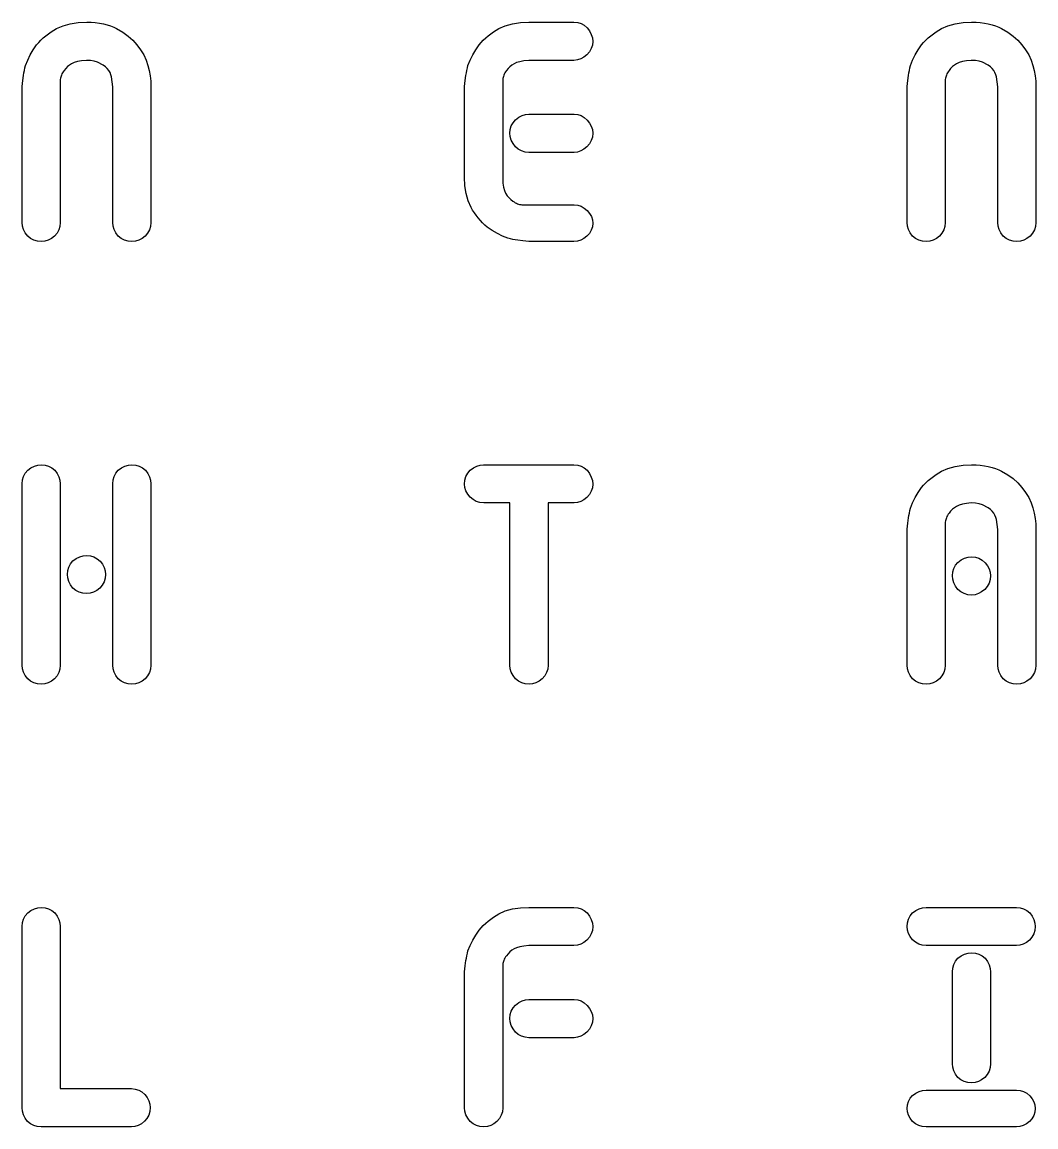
# Model space of a CAD drawing. Header units: metres. Extents: x 0 to 220, y 0 to 220.
# Drawn here: x 126.9 to 172.72, y 105.16 to 155.08 of the extents above; entities that cross this region are included whole.
import ezdxf

# ---------------------------------------------------------------- set-up
doc = ezdxf.new("R2010")
doc.units = ezdxf.units.M

msp = doc.modelspace()

# ---------------------------------------------------------------- linework, layer by layer
for p, q in [((128.332, 154.712), (128.451, 154.784)), ((128.451, 154.784), (128.751, 154.912)), ((128.751, 154.912), (129.08, 155.003)), ((129.08, 155.003), (129.436, 155.058)), ((129.436, 155.058), (129.82, 155.076)), ((129.82, 155.076), (130.019, 155.071)), ((130.019, 155.071), (130.211, 155.057)), ((130.211, 155.057), (130.396, 155.033)), ((130.396, 155.033), (130.574, 154.999)), ((130.574, 154.999), (130.742, 154.957)), ((130.742, 154.957), (130.899, 154.907)), ((130.899, 154.907), (131.043, 154.85)), ((131.043, 154.85), (131.175, 154.784)), ((131.175, 154.784), (131.457, 154.623)), ((148.325, 154.712), (148.443, 154.784)), ((148.443, 154.784), (148.741, 154.912)), ((148.741, 154.912), (149.068, 155.003)), ((149.068, 155.003), (149.422, 155.058)), ((149.422, 155.058), (149.804, 155.076)), ((149.804, 155.076), (151.846, 155.076)), ((151.846, 155.076), (152.013, 155.06)), ((152.013, 155.06), (152.169, 155.013)), ((152.169, 155.013), (152.312, 154.934)), ((152.312, 154.934), (152.443, 154.823)), ((152.443, 154.823), (152.552, 154.674)), ((168.332, 154.712), (168.451, 154.784)), ((168.451, 154.784), (168.751, 154.912)), ((168.751, 154.912), (169.08, 155.003)), ((169.08, 155.003), (169.436, 155.058)), ((169.436, 155.058), (169.82, 155.076)), ((169.82, 155.076), (170.019, 155.071)), ((170.019, 155.071), (170.211, 155.057)), ((170.211, 155.057), (170.396, 155.033)), ((170.396, 155.033), (170.574, 154.999)), ((170.574, 154.999), (170.742, 154.957)), ((170.742, 154.957), (170.899, 154.907)), ((170.899, 154.907), (171.043, 154.85)), ((171.043, 154.85), (171.175, 154.784)), ((171.175, 154.784), (171.457, 154.623)), ((127.651, 154.156), (127.753, 154.26)), ((127.753, 154.26), (127.861, 154.361)), ((127.861, 154.361), (127.976, 154.457)), ((127.976, 154.457), (128.095, 154.548)), ((128.095, 154.548), (128.214, 154.633)), ((128.214, 154.633), (128.332, 154.712)), ((131.457, 154.623), (131.702, 154.447)), ((131.702, 154.447), (131.911, 154.254)), ((131.911, 154.254), (132.083, 154.046)), ((147.647, 154.156), (147.748, 154.26)), ((147.748, 154.26), (147.855, 154.361)), ((147.855, 154.361), (147.97, 154.457)), ((147.97, 154.457), (148.088, 154.548)), ((148.088, 154.548), (148.207, 154.633)), ((148.207, 154.633), (148.325, 154.712)), ((152.552, 154.674), (152.63, 154.521)), ((152.63, 154.521), (152.677, 154.365)), ((152.677, 154.365), (152.693, 154.205)), ((167.651, 154.156), (167.753, 154.26)), ((167.753, 154.26), (167.861, 154.361)), ((167.861, 154.361), (167.976, 154.457)), ((167.976, 154.457), (168.095, 154.548)), ((168.095, 154.548), (168.214, 154.633)), ((168.214, 154.633), (168.332, 154.712)), ((171.457, 154.623), (171.702, 154.447)), ((171.702, 154.447), (171.911, 154.254)), ((171.911, 154.254), (172.083, 154.046)), ((127.271, 153.591), (127.405, 153.821)), ((127.405, 153.821), (127.557, 154.046)), ((127.557, 154.046), (127.651, 154.156)), ((132.083, 154.046), (132.256, 153.822)), ((132.256, 153.822), (132.399, 153.592)), ((147.269, 153.591), (147.403, 153.821)), ((147.403, 153.821), (147.554, 154.046)), ((147.554, 154.046), (147.647, 154.156)), ((152.627, 153.879), (152.544, 153.734)), ((152.676, 154.036), (152.627, 153.879)), ((152.693, 154.205), (152.676, 154.036)), ((167.271, 153.591), (167.405, 153.821)), ((167.405, 153.821), (167.557, 154.046)), ((167.557, 154.046), (167.651, 154.156)), ((172.083, 154.046), (172.256, 153.822)), ((172.256, 153.822), (172.399, 153.592)), ((127.055, 153.114), (127.154, 153.355)), ((127.154, 153.355), (127.271, 153.591)), ((129.408, 153.289), (129.258, 153.246)), ((129.591, 153.323), (129.408, 153.289)), ((129.806, 153.348), (129.591, 153.323)), ((129.992, 153.339), (129.806, 153.348)), ((130.16, 153.31), (129.992, 153.339)), ((130.308, 153.262), (130.16, 153.31)), ((130.561, 153.129), (130.308, 153.262)), ((132.399, 153.592), (132.511, 153.359)), ((132.511, 153.359), (132.592, 153.121)), ((147.054, 153.114), (147.153, 153.355)), ((147.153, 153.355), (147.269, 153.591)), ((149.403, 153.288), (149.254, 153.245)), ((149.584, 153.323), (149.403, 153.288)), ((149.798, 153.348), (149.584, 153.323)), ((151.844, 153.348), (149.798, 153.348)), ((152, 153.364), (151.844, 153.348)), ((152.15, 153.411), (152, 153.364)), ((152.292, 153.491), (152.15, 153.411)), ((152.428, 153.601), (152.292, 153.491)), ((152.544, 153.734), (152.428, 153.601)), ((167.055, 153.114), (167.154, 153.355)), ((167.154, 153.355), (167.271, 153.591)), ((169.408, 153.289), (169.258, 153.246)), ((169.591, 153.323), (169.408, 153.289)), ((169.806, 153.348), (169.591, 153.323)), ((169.992, 153.339), (169.806, 153.348)), ((170.16, 153.31), (169.992, 153.339)), ((170.308, 153.262), (170.16, 153.31)), ((170.561, 153.129), (170.308, 153.262)), ((172.399, 153.592), (172.511, 153.359)), ((172.511, 153.359), (172.592, 153.121)), ((126.964, 152.669), (126.983, 152.781)), ((126.983, 152.781), (127.004, 152.892)), ((127.004, 152.892), (127.028, 153.003)), ((127.028, 153.003), (127.055, 153.114)), ((128.725, 152.782), (128.698, 152.731)), ((128.758, 152.836), (128.725, 152.782)), ((128.797, 152.89), (128.758, 152.836)), ((128.871, 152.982), (128.797, 152.89)), ((128.953, 153.063), (128.871, 152.982)), ((129.042, 153.135), (128.953, 153.063)), ((129.14, 153.195), (129.042, 153.135)), ((129.258, 153.246), (129.14, 153.195)), ((130.666, 153.056), (130.561, 153.129)), ((130.753, 152.976), (130.666, 153.056)), ((130.822, 152.889), (130.753, 152.976)), ((130.875, 152.797), (130.822, 152.889)), ((130.915, 152.699), (130.875, 152.797)), ((132.592, 153.121), (132.65, 152.882)), ((132.65, 152.882), (132.692, 152.643)), ((146.963, 152.669), (146.982, 152.781)), ((146.982, 152.781), (147.003, 152.892)), ((147.003, 152.892), (147.027, 153.003)), ((147.027, 153.003), (147.054, 153.114)), ((148.725, 152.776), (148.698, 152.724)), ((148.757, 152.83), (148.725, 152.776)), ((148.796, 152.885), (148.757, 152.83)), ((148.869, 152.978), (148.796, 152.885)), ((148.951, 153.06), (148.869, 152.978)), ((149.04, 153.132), (148.951, 153.06)), ((149.137, 153.193), (149.04, 153.132)), ((149.254, 153.245), (149.137, 153.193)), ((166.964, 152.669), (166.983, 152.781)), ((166.983, 152.781), (167.004, 152.892)), ((167.004, 152.892), (167.028, 153.003)), ((167.028, 153.003), (167.055, 153.114)), ((168.725, 152.782), (168.698, 152.731)), ((168.758, 152.836), (168.725, 152.782)), ((168.797, 152.89), (168.758, 152.836)), ((168.871, 152.982), (168.797, 152.89)), ((168.953, 153.063), (168.871, 152.982)), ((169.042, 153.135), (168.953, 153.063)), ((169.14, 153.195), (169.042, 153.135)), ((169.258, 153.246), (169.14, 153.195)), ((170.666, 153.056), (170.561, 153.129)), ((170.753, 152.976), (170.666, 153.056)), ((170.822, 152.889), (170.753, 152.976)), ((170.875, 152.797), (170.822, 152.889)), ((170.915, 152.699), (170.875, 152.797)), ((172.592, 153.121), (172.65, 152.882)), ((172.65, 152.882), (172.692, 152.643)), ((126.901, 152.168), (126.931, 152.432)), ((126.931, 152.432), (126.964, 152.669)), ((128.637, 152.536), (128.629, 152.487)), ((128.629, 152.487), (128.629, 146.017)), ((128.648, 152.584), (128.637, 152.536)), ((128.662, 152.633), (128.648, 152.584)), ((128.678, 152.681), (128.662, 152.633)), ((128.698, 152.731), (128.678, 152.681)), ((130.941, 152.596), (130.915, 152.699)), ((130.997, 152.154), (130.941, 152.596)), ((132.692, 152.643), (132.717, 152.405)), ((132.717, 152.405), (132.725, 152.168)), ((146.901, 152.168), (146.93, 152.432)), ((146.93, 152.432), (146.963, 152.669)), ((148.637, 152.527), (148.629, 152.478)), ((148.629, 152.478), (148.629, 147.999)), ((148.648, 152.576), (148.637, 152.527)), ((148.662, 152.625), (148.648, 152.576)), ((148.678, 152.674), (148.662, 152.625)), ((148.698, 152.724), (148.678, 152.674)), ((166.901, 152.168), (166.931, 152.432)), ((166.931, 152.432), (166.964, 152.669)), ((168.637, 152.536), (168.629, 152.487)), ((168.629, 152.487), (168.629, 146.017)), ((168.648, 152.584), (168.637, 152.536)), ((168.662, 152.633), (168.648, 152.584)), ((168.678, 152.681), (168.662, 152.633)), ((168.698, 152.731), (168.678, 152.681)), ((170.941, 152.596), (170.915, 152.699)), ((170.997, 152.154), (170.941, 152.596)), ((172.692, 152.643), (172.717, 152.405)), ((172.717, 152.405), (172.725, 152.168)), ((126.901, 146.019), (126.901, 152.168)), ((130.997, 146.017), (130.997, 152.154)), ((132.725, 152.168), (132.725, 146.019)), ((146.901, 148.064), (146.901, 152.168)), ((166.901, 146.019), (166.901, 152.168)), ((170.997, 146.017), (170.997, 152.154)), ((172.725, 152.168), (172.725, 146.019)), ((149.199, 150.663), (149.346, 150.774)), ((149.346, 150.774), (149.497, 150.853)), ((149.497, 150.853), (149.651, 150.9)), ((149.651, 150.9), (149.809, 150.916)), ((149.809, 150.916), (151.847, 150.916)), ((151.847, 150.916), (152.014, 150.9)), ((152.014, 150.9), (152.169, 150.849)), ((152.169, 150.849), (152.312, 150.766)), ((152.312, 150.766), (152.443, 150.649)), ((148.965, 150.229), (149.011, 150.386)), ((149.011, 150.386), (149.09, 150.531)), ((149.09, 150.531), (149.199, 150.663)), ((152.443, 150.649), (152.552, 150.512)), ((152.552, 150.512), (152.63, 150.368)), ((152.63, 150.368), (152.677, 150.217)), ((148.949, 150.059), (148.965, 150.229)), ((148.965, 149.9), (148.949, 150.059)), ((149.011, 149.743), (148.965, 149.9)), ((152.676, 149.884), (152.627, 149.722)), ((152.693, 150.059), (152.676, 149.884)), ((152.677, 150.217), (152.693, 150.059)), ((149.09, 149.591), (149.011, 149.743)), ((149.199, 149.441), (149.09, 149.591)), ((149.33, 149.331), (149.199, 149.441)), ((149.476, 149.252), (149.33, 149.331)), ((152.294, 149.331), (152.152, 149.252)), ((152.429, 149.441), (152.294, 149.331)), ((152.544, 149.575), (152.429, 149.441)), ((152.627, 149.722), (152.544, 149.575)), ((149.635, 149.204), (149.476, 149.252)), ((149.809, 149.188), (149.635, 149.204)), ((151.847, 149.188), (149.809, 149.188)), ((152.003, 149.204), (151.847, 149.188)), ((152.152, 149.252), (152.003, 149.204)), ((146.919, 147.682), (146.901, 148.064)), ((148.629, 147.999), (148.637, 147.8)), ((148.637, 147.8), (148.66, 147.624)), ((146.974, 147.327), (146.919, 147.682)), ((147.065, 147), (146.974, 147.327)), ((148.66, 147.624), (148.699, 147.47)), ((148.699, 147.47), (148.753, 147.339)), ((148.753, 147.339), (148.831, 147.233)), ((147.193, 146.7), (147.065, 147)), ((148.831, 147.233), (148.912, 147.14)), ((148.912, 147.14), (148.997, 147.058)), ((148.997, 147.058), (149.085, 146.988)), ((149.085, 146.988), (149.139, 146.949)), ((149.139, 146.949), (149.192, 146.917)), ((149.192, 146.917), (149.243, 146.89)), ((149.243, 146.89), (149.292, 146.869)), ((149.292, 146.869), (149.34, 146.853)), ((149.34, 146.853), (149.389, 146.84)), ((149.389, 146.84), (149.437, 146.829)), ((149.437, 146.829), (149.486, 146.82)), ((149.486, 146.82), (151.85, 146.82)), ((151.85, 146.82), (152.016, 146.804)), ((152.016, 146.804), (152.171, 146.756)), ((147.265, 146.582), (147.193, 146.7)), ((147.344, 146.464), (147.265, 146.582)), ((147.428, 146.346), (147.344, 146.464)), ((147.519, 146.227), (147.428, 146.346)), ((152.171, 146.756), (152.313, 146.676)), ((152.313, 146.676), (152.444, 146.563)), ((152.444, 146.563), (152.553, 146.431)), ((152.553, 146.431), (152.631, 146.293)), ((152.631, 146.293), (152.677, 146.147)), ((126.917, 145.861), (126.901, 146.019)), ((126.964, 145.706), (126.917, 145.861)), ((128.612, 145.844), (128.562, 145.684)), ((128.629, 146.017), (128.612, 145.844)), ((131.013, 145.859), (130.997, 146.017)), ((131.06, 145.705), (131.013, 145.859)), ((132.708, 145.845), (132.658, 145.685)), ((132.725, 146.019), (132.708, 145.845)), ((147.615, 146.113), (147.519, 146.227)), ((147.715, 146.005), (147.615, 146.113)), ((147.82, 145.904), (147.715, 146.005)), ((147.929, 145.81), (147.82, 145.904)), ((148.154, 145.659), (147.929, 145.81)), ((152.676, 145.826), (152.627, 145.67)), ((152.693, 145.995), (152.676, 145.826)), ((152.677, 146.147), (152.693, 145.995)), ((166.917, 145.861), (166.901, 146.019)), ((166.964, 145.706), (166.917, 145.861)), ((168.612, 145.844), (168.562, 145.684)), ((168.629, 146.017), (168.612, 145.844)), ((171.013, 145.859), (170.997, 146.017)), ((171.06, 145.705), (171.013, 145.859)), ((172.708, 145.845), (172.658, 145.685)), ((172.725, 146.019), (172.708, 145.845)), ((127.043, 145.554), (126.964, 145.706)), ((127.154, 145.406), (127.043, 145.554)), ((127.287, 145.297), (127.154, 145.406)), ((127.435, 145.219), (127.287, 145.297)), ((128.225, 145.297), (128.081, 145.219)), ((128.362, 145.406), (128.225, 145.297)), ((128.479, 145.538), (128.362, 145.406)), ((128.562, 145.684), (128.479, 145.538)), ((131.139, 145.554), (131.06, 145.705)), ((131.25, 145.406), (131.139, 145.554)), ((131.383, 145.297), (131.25, 145.406)), ((131.531, 145.219), (131.383, 145.297)), ((132.321, 145.297), (132.177, 145.219)), ((132.458, 145.406), (132.321, 145.297)), ((132.575, 145.539), (132.458, 145.406)), ((132.658, 145.685), (132.575, 145.539)), ((148.383, 145.525), (148.154, 145.659)), ((148.619, 145.408), (148.383, 145.525)), ((148.859, 145.309), (148.619, 145.408)), ((148.97, 145.283), (148.859, 145.309)), ((149.082, 145.259), (148.97, 145.283)), ((152.293, 145.293), (152.151, 145.217)), ((152.429, 145.399), (152.293, 145.293)), ((152.544, 145.528), (152.429, 145.399)), ((152.627, 145.67), (152.544, 145.528)), ((167.043, 145.554), (166.964, 145.706)), ((167.154, 145.406), (167.043, 145.554)), ((167.287, 145.297), (167.154, 145.406)), ((167.435, 145.219), (167.287, 145.297)), ((168.225, 145.297), (168.081, 145.219)), ((168.362, 145.406), (168.225, 145.297)), ((168.479, 145.538), (168.362, 145.406)), ((168.562, 145.684), (168.479, 145.538)), ((171.139, 145.554), (171.06, 145.705)), ((171.25, 145.406), (171.139, 145.554)), ((171.383, 145.297), (171.25, 145.406)), ((171.531, 145.219), (171.383, 145.297)), ((172.321, 145.297), (172.177, 145.219)), ((172.458, 145.406), (172.321, 145.297)), ((172.575, 145.539), (172.458, 145.406)), ((172.658, 145.685), (172.575, 145.539)), ((127.596, 145.172), (127.435, 145.219)), ((127.772, 145.156), (127.596, 145.172)), ((127.93, 145.172), (127.772, 145.156)), ((128.081, 145.219), (127.93, 145.172)), ((131.692, 145.172), (131.531, 145.219)), ((131.868, 145.156), (131.692, 145.172)), ((132.026, 145.172), (131.868, 145.156)), ((132.177, 145.219), (132.026, 145.172)), ((149.193, 145.237), (149.082, 145.259)), ((149.304, 145.218), (149.193, 145.237)), ((149.54, 145.186), (149.304, 145.218)), ((149.804, 145.156), (149.54, 145.186)), ((151.846, 145.156), (149.804, 145.156)), ((152.002, 145.171), (151.846, 145.156)), ((152.151, 145.217), (152.002, 145.171)), ((167.596, 145.172), (167.435, 145.219)), ((167.772, 145.156), (167.596, 145.172)), ((167.93, 145.172), (167.772, 145.156)), ((168.081, 145.219), (167.93, 145.172)), ((171.692, 145.172), (171.531, 145.219)), ((171.868, 145.156), (171.692, 145.172)), ((172.026, 145.172), (171.868, 145.156)), ((172.177, 145.219), (172.026, 145.172)), ((127.043, 134.694), (127.154, 134.826)), ((127.154, 134.826), (127.303, 134.936)), ((127.303, 134.936), (127.456, 135.014)), ((127.456, 135.014), (127.612, 135.061)), ((127.612, 135.061), (127.772, 135.076)), ((127.772, 135.076), (127.941, 135.061)), ((127.941, 135.061), (128.098, 135.014)), ((128.098, 135.014), (128.243, 134.936)), ((128.243, 134.936), (128.376, 134.826)), ((128.376, 134.826), (128.487, 134.678)), ((131.139, 134.694), (131.25, 134.826)), ((131.25, 134.826), (131.399, 134.936)), ((131.399, 134.936), (131.552, 135.014)), ((131.552, 135.014), (131.708, 135.061)), ((131.708, 135.061), (131.868, 135.076)), ((131.868, 135.076), (132.037, 135.061)), ((132.037, 135.061), (132.194, 135.014)), ((132.194, 135.014), (132.339, 134.936)), ((132.339, 134.936), (132.472, 134.826)), ((132.472, 134.826), (132.583, 134.678)), ((147.042, 134.69), (147.151, 134.823)), ((147.151, 134.823), (147.299, 134.934)), ((147.299, 134.934), (147.45, 135.013)), ((147.45, 135.013), (147.604, 135.06)), ((147.604, 135.06), (147.762, 135.076)), ((147.762, 135.076), (151.846, 135.076)), ((151.846, 135.076), (152.013, 135.06)), ((152.013, 135.06), (152.169, 135.013)), ((152.169, 135.013), (152.312, 134.934)), ((152.312, 134.934), (152.443, 134.823)), ((152.443, 134.823), (152.552, 134.674)), ((168.332, 134.712), (168.451, 134.784)), ((168.451, 134.784), (168.751, 134.912)), ((168.751, 134.912), (169.08, 135.003)), ((169.08, 135.003), (169.436, 135.058)), ((169.436, 135.058), (169.82, 135.076)), ((169.82, 135.076), (170.019, 135.071)), ((170.019, 135.071), (170.211, 135.057)), ((170.211, 135.057), (170.396, 135.033)), ((170.396, 135.033), (170.574, 134.999)), ((170.574, 134.999), (170.742, 134.957)), ((170.742, 134.957), (170.899, 134.907)), ((170.899, 134.907), (171.043, 134.85)), ((171.043, 134.85), (171.175, 134.784)), ((171.175, 134.784), (171.457, 134.623)), ((126.901, 134.213), (126.917, 134.387)), ((126.917, 134.387), (126.964, 134.547)), ((126.964, 134.547), (127.043, 134.694)), ((128.487, 134.678), (128.566, 134.526)), ((128.566, 134.526), (128.613, 134.372)), ((128.613, 134.372), (128.629, 134.213)), ((130.997, 134.213), (131.013, 134.387)), ((131.013, 134.387), (131.06, 134.547)), ((131.06, 134.547), (131.139, 134.694)), ((132.583, 134.678), (132.662, 134.526)), ((132.662, 134.526), (132.709, 134.372)), ((132.709, 134.372), (132.725, 134.213)), ((146.901, 134.205), (146.917, 134.381)), ((146.917, 134.381), (146.963, 134.542)), ((146.963, 134.542), (147.042, 134.69)), ((152.552, 134.674), (152.63, 134.521)), ((152.63, 134.521), (152.677, 134.365)), ((152.677, 134.365), (152.693, 134.205)), ((167.753, 134.26), (167.861, 134.361)), ((167.861, 134.361), (167.976, 134.457)), ((167.976, 134.457), (168.095, 134.548)), ((168.095, 134.548), (168.214, 134.633)), ((168.214, 134.633), (168.332, 134.712)), ((171.457, 134.623), (171.702, 134.447)), ((171.702, 134.447), (171.911, 134.254)), ((126.901, 126.019), (126.901, 134.213)), ((128.629, 134.213), (128.629, 126.019)), ((130.997, 126.019), (130.997, 134.213)), ((132.725, 134.213), (132.725, 126.019)), ((146.917, 134.047), (146.901, 134.205)), ((146.964, 133.896), (146.917, 134.047)), ((147.042, 133.752), (146.964, 133.896)), ((152.628, 133.879), (152.546, 133.734)), ((152.677, 134.036), (152.628, 133.879)), ((152.693, 134.205), (152.677, 134.036)), ((167.271, 133.591), (167.405, 133.821)), ((167.405, 133.821), (167.557, 134.046)), ((167.557, 134.046), (167.651, 134.156)), ((167.651, 134.156), (167.753, 134.26)), ((171.911, 134.254), (172.083, 134.046)), ((172.083, 134.046), (172.256, 133.822)), ((172.256, 133.822), (172.399, 133.592)), ((147.152, 133.615), (147.042, 133.752)), ((147.284, 133.498), (147.152, 133.615)), ((147.431, 133.415), (147.284, 133.498)), ((147.591, 133.365), (147.431, 133.415)), ((147.765, 133.348), (147.591, 133.365)), ((148.949, 133.348), (147.765, 133.348)), ((148.949, 126.017), (148.949, 133.348)), ((151.856, 133.348), (150.677, 133.348)), ((150.677, 133.348), (150.677, 126.017)), ((152.01, 133.364), (151.856, 133.348)), ((152.158, 133.411), (152.01, 133.364)), ((152.298, 133.491), (152.158, 133.411)), ((152.432, 133.601), (152.298, 133.491)), ((152.546, 133.734), (152.432, 133.601)), ((167.055, 133.114), (167.154, 133.355)), ((167.154, 133.355), (167.271, 133.591)), ((169.408, 133.289), (169.258, 133.246)), ((169.591, 133.323), (169.408, 133.289)), ((169.806, 133.348), (169.591, 133.323)), ((169.992, 133.339), (169.806, 133.348)), ((170.16, 133.31), (169.992, 133.339)), ((170.308, 133.262), (170.16, 133.31)), ((172.399, 133.592), (172.511, 133.359)), ((172.511, 133.359), (172.592, 133.121)), ((166.983, 132.781), (167.004, 132.892)), ((167.004, 132.892), (167.028, 133.003)), ((167.028, 133.003), (167.055, 133.114)), ((168.758, 132.836), (168.725, 132.782)), ((168.797, 132.89), (168.758, 132.836)), ((168.871, 132.982), (168.797, 132.89)), ((168.953, 133.063), (168.871, 132.982)), ((169.042, 133.135), (168.953, 133.063)), ((169.14, 133.195), (169.042, 133.135)), ((169.258, 133.246), (169.14, 133.195)), ((170.561, 133.129), (170.308, 133.262)), ((170.666, 133.056), (170.561, 133.129)), ((170.753, 132.976), (170.666, 133.056)), ((170.822, 132.889), (170.753, 132.976)), ((170.875, 132.797), (170.822, 132.889)), ((170.915, 132.699), (170.875, 132.797)), ((172.592, 133.121), (172.65, 132.882)), ((172.65, 132.882), (172.692, 132.643)), ((166.901, 132.168), (166.931, 132.432)), ((166.931, 132.432), (166.964, 132.669)), ((166.964, 132.669), (166.983, 132.781)), ((168.637, 132.536), (168.629, 132.487)), ((168.629, 132.487), (168.629, 126.017)), ((168.648, 132.584), (168.637, 132.536)), ((168.662, 132.633), (168.648, 132.584)), ((168.678, 132.681), (168.662, 132.633)), ((168.698, 132.731), (168.678, 132.681)), ((168.725, 132.782), (168.698, 132.731)), ((170.941, 132.596), (170.915, 132.699)), ((170.997, 132.154), (170.941, 132.596)), ((172.692, 132.643), (172.717, 132.405)), ((172.717, 132.405), (172.725, 132.168)), ((166.901, 126.019), (166.901, 132.168)), ((170.997, 126.017), (170.997, 132.154)), ((172.725, 132.168), (172.725, 126.019)), ((129.202, 130.727), (129.351, 130.838)), ((129.351, 130.838), (129.504, 130.917)), ((129.504, 130.917), (129.66, 130.964)), ((129.66, 130.964), (129.82, 130.98)), ((129.82, 130.98), (129.989, 130.964)), ((129.989, 130.964), (130.146, 130.913)), ((130.146, 130.913), (130.291, 130.83)), ((130.291, 130.83), (130.424, 130.713)), ((169.351, 130.774), (169.504, 130.853)), ((169.504, 130.853), (169.66, 130.9)), ((169.66, 130.9), (169.82, 130.916)), ((169.82, 130.916), (169.989, 130.9)), ((169.989, 130.9), (170.146, 130.849)), ((170.146, 130.849), (170.291, 130.766)), ((128.949, 130.123), (128.965, 130.293)), ((128.965, 130.293), (129.012, 130.45)), ((129.012, 130.45), (129.091, 130.595)), ((129.091, 130.595), (129.202, 130.727)), ((130.424, 130.713), (130.535, 130.576)), ((130.535, 130.576), (130.614, 130.432)), ((130.614, 130.432), (130.661, 130.281)), ((168.965, 130.229), (169.012, 130.386)), ((169.012, 130.386), (169.091, 130.531)), ((169.091, 130.531), (169.202, 130.663)), ((169.202, 130.663), (169.351, 130.774)), ((170.291, 130.766), (170.424, 130.649)), ((170.424, 130.649), (170.535, 130.512)), ((170.535, 130.512), (170.614, 130.368)), ((170.614, 130.368), (170.661, 130.217)), ((128.965, 129.964), (128.949, 130.123)), ((129.012, 129.807), (128.965, 129.964)), ((129.091, 129.655), (129.012, 129.807)), ((130.66, 129.948), (130.61, 129.786)), ((130.677, 130.123), (130.66, 129.948)), ((130.661, 130.281), (130.677, 130.123)), ((168.949, 130.059), (168.965, 130.229)), ((168.965, 129.9), (168.949, 130.059)), ((169.012, 129.743), (168.965, 129.9)), ((170.66, 129.884), (170.61, 129.722)), ((170.677, 130.059), (170.66, 129.884)), ((170.661, 130.217), (170.677, 130.059)), ((129.202, 129.505), (129.091, 129.655)), ((129.335, 129.395), (129.202, 129.505)), ((129.483, 129.316), (129.335, 129.395)), ((129.644, 129.268), (129.483, 129.316)), ((130.129, 129.316), (129.978, 129.268)), ((130.273, 129.395), (130.129, 129.316)), ((130.41, 129.505), (130.273, 129.395)), ((130.527, 129.639), (130.41, 129.505)), ((130.61, 129.786), (130.527, 129.639)), ((169.091, 129.591), (169.012, 129.743)), ((169.202, 129.441), (169.091, 129.591)), ((169.335, 129.331), (169.202, 129.441)), ((169.483, 129.252), (169.335, 129.331)), ((170.273, 129.331), (170.129, 129.252)), ((170.41, 129.441), (170.273, 129.331)), ((170.527, 129.575), (170.41, 129.441)), ((170.61, 129.722), (170.527, 129.575)), ((129.82, 129.252), (129.644, 129.268)), ((129.978, 129.268), (129.82, 129.252)), ((169.644, 129.204), (169.483, 129.252)), ((169.82, 129.188), (169.644, 129.204)), ((169.978, 129.204), (169.82, 129.188)), ((170.129, 129.252), (169.978, 129.204)), ((126.917, 125.861), (126.901, 126.019)), ((126.964, 125.706), (126.917, 125.861)), ((128.612, 125.845), (128.562, 125.685)), ((128.629, 126.019), (128.612, 125.845)), ((131.013, 125.861), (130.997, 126.019)), ((131.06, 125.706), (131.013, 125.861)), ((132.708, 125.845), (132.658, 125.685)), ((132.725, 126.019), (132.708, 125.845)), ((148.965, 125.859), (148.949, 126.017)), ((149.012, 125.705), (148.965, 125.859)), ((150.66, 125.844), (150.61, 125.684)), ((150.677, 126.017), (150.66, 125.844)), ((166.917, 125.861), (166.901, 126.019)), ((166.964, 125.706), (166.917, 125.861)), ((168.612, 125.844), (168.562, 125.684)), ((168.629, 126.017), (168.612, 125.844)), ((171.013, 125.859), (170.997, 126.017)), ((171.06, 125.705), (171.013, 125.859)), ((172.708, 125.845), (172.658, 125.685)), ((172.725, 126.019), (172.708, 125.845)), ((127.043, 125.554), (126.964, 125.706)), ((127.154, 125.406), (127.043, 125.554)), ((127.287, 125.297), (127.154, 125.406)), ((128.362, 125.406), (128.225, 125.297)), ((128.479, 125.539), (128.362, 125.406)), ((128.562, 125.685), (128.479, 125.539)), ((131.139, 125.554), (131.06, 125.706)), ((131.25, 125.406), (131.139, 125.554)), ((131.383, 125.297), (131.25, 125.406)), ((132.458, 125.406), (132.321, 125.297)), ((132.575, 125.539), (132.458, 125.406)), ((132.658, 125.685), (132.575, 125.539)), ((149.091, 125.554), (149.012, 125.705)), ((149.202, 125.406), (149.091, 125.554)), ((149.335, 125.297), (149.202, 125.406)), ((150.41, 125.406), (150.273, 125.297)), ((150.527, 125.538), (150.41, 125.406)), ((150.61, 125.684), (150.527, 125.538)), ((167.043, 125.554), (166.964, 125.706)), ((167.154, 125.406), (167.043, 125.554)), ((167.287, 125.297), (167.154, 125.406)), ((168.362, 125.406), (168.225, 125.297)), ((168.479, 125.538), (168.362, 125.406)), ((168.562, 125.684), (168.479, 125.538)), ((171.139, 125.554), (171.06, 125.705)), ((171.25, 125.406), (171.139, 125.554)), ((171.383, 125.297), (171.25, 125.406)), ((172.458, 125.406), (172.321, 125.297)), ((172.575, 125.539), (172.458, 125.406)), ((172.658, 125.685), (172.575, 125.539)), ((127.435, 125.219), (127.287, 125.297)), ((127.596, 125.172), (127.435, 125.219)), ((127.772, 125.156), (127.596, 125.172)), ((127.93, 125.172), (127.772, 125.156)), ((128.081, 125.219), (127.93, 125.172)), ((128.225, 125.297), (128.081, 125.219)), ((131.531, 125.219), (131.383, 125.297)), ((131.692, 125.172), (131.531, 125.219)), ((131.868, 125.156), (131.692, 125.172)), ((132.026, 125.172), (131.868, 125.156)), ((132.177, 125.219), (132.026, 125.172)), ((132.321, 125.297), (132.177, 125.219)), ((149.483, 125.219), (149.335, 125.297)), ((149.644, 125.172), (149.483, 125.219)), ((149.82, 125.156), (149.644, 125.172)), ((149.978, 125.172), (149.82, 125.156)), ((150.129, 125.219), (149.978, 125.172)), ((150.273, 125.297), (150.129, 125.219)), ((167.435, 125.219), (167.287, 125.297)), ((167.596, 125.172), (167.435, 125.219)), ((167.772, 125.156), (167.596, 125.172)), ((167.93, 125.172), (167.772, 125.156)), ((168.081, 125.219), (167.93, 125.172)), ((168.225, 125.297), (168.081, 125.219)), ((171.531, 125.219), (171.383, 125.297)), ((171.692, 125.172), (171.531, 125.219)), ((171.868, 125.156), (171.692, 125.172)), ((172.026, 125.172), (171.868, 125.156)), ((172.177, 125.219), (172.026, 125.172)), ((172.321, 125.297), (172.177, 125.219)), ((127.043, 114.694), (127.154, 114.826)), ((127.154, 114.826), (127.303, 114.936)), ((127.303, 114.936), (127.456, 115.014)), ((127.456, 115.014), (127.612, 115.061)), ((127.612, 115.061), (127.772, 115.076)), ((127.772, 115.076), (127.941, 115.061)), ((127.941, 115.061), (128.098, 115.014)), ((128.098, 115.014), (128.243, 114.936)), ((128.243, 114.936), (128.376, 114.826)), ((128.376, 114.826), (128.487, 114.679)), ((148.443, 114.784), (148.741, 114.912)), ((148.741, 114.912), (149.068, 115.003)), ((149.068, 115.003), (149.422, 115.058)), ((149.422, 115.058), (149.804, 115.076)), ((149.804, 115.076), (151.846, 115.076)), ((151.846, 115.076), (152.013, 115.06)), ((152.013, 115.06), (152.169, 115.013)), ((152.169, 115.013), (152.312, 114.934)), ((152.312, 114.934), (152.443, 114.823)), ((152.443, 114.823), (152.552, 114.674)), ((167.042, 114.69), (167.151, 114.823)), ((167.151, 114.823), (167.299, 114.934)), ((167.299, 114.934), (167.45, 115.013)), ((167.45, 115.013), (167.604, 115.06)), ((167.604, 115.06), (167.762, 115.076)), ((167.762, 115.076), (171.846, 115.076)), ((171.846, 115.076), (172.013, 115.06)), ((172.013, 115.06), (172.169, 115.013)), ((172.169, 115.013), (172.312, 114.934)), ((172.312, 114.934), (172.443, 114.823)), ((172.443, 114.823), (172.552, 114.674)), ((126.901, 114.213), (126.917, 114.387)), ((126.917, 114.387), (126.964, 114.547)), ((126.964, 114.547), (127.043, 114.694)), ((128.487, 114.679), (128.566, 114.527)), ((128.566, 114.527), (128.613, 114.373)), ((128.613, 114.373), (128.629, 114.215)), ((147.748, 114.26), (147.855, 114.361)), ((147.855, 114.361), (147.97, 114.457)), ((147.97, 114.457), (148.088, 114.548)), ((148.088, 114.548), (148.207, 114.633)), ((148.207, 114.633), (148.325, 114.712)), ((148.325, 114.712), (148.443, 114.784)), ((152.552, 114.674), (152.63, 114.521)), ((152.63, 114.521), (152.677, 114.365)), ((152.677, 114.365), (152.693, 114.205)), ((166.901, 114.205), (166.917, 114.381)), ((166.917, 114.381), (166.963, 114.542)), ((166.963, 114.542), (167.042, 114.69)), ((172.552, 114.674), (172.63, 114.521)), ((172.63, 114.521), (172.677, 114.365)), ((172.677, 114.365), (172.693, 114.205)), ((126.901, 106.019), (126.901, 114.213)), ((128.629, 114.215), (128.629, 106.884)), ((147.269, 113.591), (147.403, 113.821)), ((147.403, 113.821), (147.554, 114.046)), ((147.554, 114.046), (147.647, 114.156)), ((147.647, 114.156), (147.748, 114.26)), ((152.627, 113.879), (152.544, 113.734)), ((152.676, 114.036), (152.627, 113.879)), ((152.693, 114.205), (152.676, 114.036)), ((166.917, 114.047), (166.901, 114.205)), ((166.963, 113.896), (166.917, 114.047)), ((167.042, 113.752), (166.963, 113.896)), ((172.627, 113.879), (172.544, 113.734)), ((172.676, 114.036), (172.627, 113.879)), ((172.693, 114.205), (172.676, 114.036)), ((147.054, 113.114), (147.153, 113.355)), ((147.153, 113.355), (147.269, 113.591)), ((149.584, 113.323), (149.403, 113.289)), ((149.798, 113.348), (149.584, 113.323)), ((151.844, 113.348), (149.798, 113.348)), ((152, 113.364), (151.844, 113.348)), ((152.15, 113.411), (152, 113.364)), ((152.292, 113.491), (152.15, 113.411)), ((152.428, 113.601), (152.292, 113.491)), ((152.544, 113.734), (152.428, 113.601)), ((167.151, 113.615), (167.042, 113.752)), ((167.283, 113.498), (167.151, 113.615)), ((167.429, 113.415), (167.283, 113.498)), ((167.588, 113.365), (167.429, 113.415)), ((167.762, 113.348), (167.588, 113.365)), ((171.846, 113.348), (167.762, 113.348)), ((172.002, 113.364), (171.846, 113.348)), ((172.151, 113.411), (172.002, 113.364)), ((172.293, 113.491), (172.151, 113.411)), ((172.429, 113.601), (172.293, 113.491)), ((172.544, 113.734), (172.429, 113.601)), ((146.982, 112.781), (147.003, 112.892)), ((147.003, 112.892), (147.027, 113.003)), ((147.027, 113.003), (147.054, 113.114)), ((148.757, 112.836), (148.725, 112.782)), ((148.796, 112.89), (148.757, 112.836)), ((148.869, 112.982), (148.796, 112.89)), ((148.951, 113.063), (148.869, 112.982)), ((149.04, 113.135), (148.951, 113.063)), ((149.137, 113.195), (149.04, 113.135)), ((149.254, 113.246), (149.137, 113.195)), ((149.403, 113.289), (149.254, 113.246)), ((169.202, 112.775), (169.351, 112.886)), ((169.351, 112.886), (169.504, 112.965)), ((169.504, 112.965), (169.66, 113.012)), ((169.66, 113.012), (169.82, 113.028)), ((169.82, 113.028), (169.989, 113.012)), ((169.989, 113.012), (170.146, 112.965)), ((170.146, 112.965), (170.291, 112.886)), ((170.291, 112.886), (170.424, 112.775)), ((146.901, 112.168), (146.93, 112.432)), ((146.93, 112.432), (146.963, 112.669)), ((146.963, 112.669), (146.982, 112.781)), ((148.637, 112.536), (148.629, 112.487)), ((148.629, 112.487), (148.629, 106.017)), ((148.648, 112.584), (148.637, 112.536)), ((148.662, 112.633), (148.648, 112.584)), ((148.678, 112.681), (148.662, 112.633)), ((148.698, 112.731), (148.678, 112.681)), ((148.725, 112.782), (148.698, 112.731)), ((168.949, 112.157), (168.965, 112.333)), ((168.965, 112.333), (169.012, 112.494)), ((169.012, 112.494), (169.091, 112.642)), ((169.091, 112.642), (169.202, 112.775)), ((170.424, 112.775), (170.535, 112.626)), ((170.535, 112.626), (170.614, 112.473)), ((170.614, 112.473), (170.661, 112.317)), ((146.901, 106.019), (146.901, 112.168)), ((168.949, 108.011), (168.949, 112.157)), ((170.661, 112.317), (170.677, 112.157)), ((170.677, 112.157), (170.677, 108.011)), ((149.346, 110.774), (149.497, 110.853)), ((149.497, 110.853), (149.651, 110.9)), ((149.651, 110.9), (149.809, 110.916)), ((149.809, 110.916), (151.847, 110.916)), ((151.847, 110.916), (152.014, 110.9)), ((152.014, 110.9), (152.169, 110.849)), ((152.169, 110.849), (152.312, 110.766)), ((148.965, 110.229), (149.011, 110.386)), ((149.011, 110.386), (149.09, 110.531)), ((149.09, 110.531), (149.199, 110.663)), ((149.199, 110.663), (149.346, 110.774)), ((152.312, 110.766), (152.443, 110.649)), ((152.443, 110.649), (152.552, 110.512)), ((152.552, 110.512), (152.63, 110.368)), ((152.63, 110.368), (152.677, 110.217)), ((148.949, 110.059), (148.965, 110.229)), ((148.965, 109.9), (148.949, 110.059)), ((149.011, 109.743), (148.965, 109.9)), ((152.676, 109.884), (152.627, 109.722)), ((152.693, 110.059), (152.676, 109.884)), ((152.677, 110.217), (152.693, 110.059)), ((149.09, 109.591), (149.011, 109.743)), ((149.199, 109.441), (149.09, 109.591)), ((149.33, 109.331), (149.199, 109.441)), ((149.476, 109.252), (149.33, 109.331)), ((152.294, 109.331), (152.152, 109.252)), ((152.429, 109.441), (152.294, 109.331)), ((152.544, 109.575), (152.429, 109.441)), ((152.627, 109.722), (152.544, 109.575)), ((149.635, 109.204), (149.476, 109.252)), ((149.809, 109.188), (149.635, 109.204)), ((151.847, 109.188), (149.809, 109.188)), ((152.003, 109.204), (151.847, 109.188)), ((152.152, 109.252), (152.003, 109.204)), ((168.965, 107.852), (168.949, 108.011)), ((169.012, 107.695), (168.965, 107.852)), ((170.66, 107.836), (170.61, 107.674)), ((170.677, 108.011), (170.66, 107.836)), ((169.091, 107.543), (169.012, 107.695)), ((169.202, 107.393), (169.091, 107.543)), ((169.335, 107.283), (169.202, 107.393)), ((170.41, 107.393), (170.273, 107.283)), ((170.527, 107.527), (170.41, 107.393)), ((170.61, 107.674), (170.527, 107.527)), ((128.629, 106.884), (131.85, 106.884)), ((131.85, 106.884), (132.016, 106.868)), ((132.016, 106.868), (132.171, 106.818)), ((169.483, 107.204), (169.335, 107.283)), ((169.644, 107.156), (169.483, 107.204)), ((169.82, 107.14), (169.644, 107.156)), ((169.978, 107.156), (169.82, 107.14)), ((170.129, 107.204), (169.978, 107.156)), ((170.273, 107.283), (170.129, 107.204)), ((132.171, 106.818), (132.313, 106.734)), ((132.313, 106.734), (132.444, 106.617)), ((132.444, 106.617), (132.553, 106.48)), ((132.553, 106.48), (132.631, 106.336)), ((132.631, 106.336), (132.677, 106.185)), ((166.963, 106.31), (167.042, 106.449)), ((167.042, 106.449), (167.151, 106.576)), ((167.151, 106.576), (167.299, 106.683)), ((167.299, 106.683), (167.45, 106.759)), ((167.45, 106.759), (167.604, 106.805)), ((167.604, 106.805), (167.762, 106.82)), ((167.762, 106.82), (171.846, 106.82)), ((171.846, 106.82), (172.013, 106.804)), ((172.013, 106.804), (172.169, 106.756)), ((172.169, 106.756), (172.312, 106.676)), ((172.312, 106.676), (172.443, 106.563)), ((172.443, 106.563), (172.552, 106.431)), ((172.552, 106.431), (172.63, 106.293)), ((126.917, 105.861), (126.901, 106.019)), ((126.963, 105.706), (126.917, 105.861)), ((132.676, 105.852), (132.627, 105.69)), ((132.693, 106.027), (132.676, 105.852)), ((132.677, 106.185), (132.693, 106.027)), ((146.917, 105.861), (146.901, 106.019)), ((146.964, 105.706), (146.917, 105.861)), ((148.612, 105.844), (148.562, 105.684)), ((148.629, 106.017), (148.612, 105.844)), ((166.901, 105.995), (166.917, 106.158)), ((166.917, 105.841), (166.901, 105.995)), ((166.917, 106.158), (166.963, 106.31)), ((166.963, 105.691), (166.917, 105.841)), ((172.63, 106.293), (172.677, 106.147)), ((172.693, 105.995), (172.676, 105.826)), ((172.677, 106.147), (172.693, 105.995)), ((127.042, 105.554), (126.963, 105.706)), ((127.151, 105.406), (127.042, 105.554)), ((127.283, 105.297), (127.151, 105.406)), ((132.429, 105.409), (132.293, 105.299)), ((132.544, 105.543), (132.429, 105.409)), ((132.627, 105.69), (132.544, 105.543)), ((147.043, 105.554), (146.964, 105.706)), ((147.154, 105.406), (147.043, 105.554)), ((147.287, 105.297), (147.154, 105.406)), ((148.362, 105.406), (148.225, 105.297)), ((148.479, 105.538), (148.362, 105.406)), ((148.562, 105.684), (148.479, 105.538)), ((167.042, 105.544), (166.963, 105.691)), ((167.151, 105.4), (167.042, 105.544)), ((167.283, 105.294), (167.151, 105.4)), ((172.429, 105.399), (172.293, 105.293)), ((172.544, 105.528), (172.429, 105.399)), ((172.627, 105.67), (172.544, 105.528)), ((172.676, 105.826), (172.627, 105.67)), ((127.429, 105.219), (127.283, 105.297)), ((127.588, 105.172), (127.429, 105.219)), ((127.762, 105.156), (127.588, 105.172)), ((131.846, 105.156), (127.762, 105.156)), ((132.002, 105.172), (131.846, 105.156)), ((132.151, 105.22), (132.002, 105.172)), ((132.293, 105.299), (132.151, 105.22)), ((147.435, 105.219), (147.287, 105.297)), ((147.596, 105.172), (147.435, 105.219)), ((147.772, 105.156), (147.596, 105.172)), ((147.93, 105.172), (147.772, 105.156)), ((148.081, 105.219), (147.93, 105.172)), ((148.225, 105.297), (148.081, 105.219)), ((167.429, 105.217), (167.283, 105.294)), ((167.588, 105.172), (167.429, 105.217)), ((167.762, 105.156), (167.588, 105.172)), ((171.846, 105.156), (167.762, 105.156)), ((172.002, 105.171), (171.846, 105.156)), ((172.151, 105.217), (172.002, 105.171)), ((172.293, 105.293), (172.151, 105.217))]:
    msp.add_line(p, q)

doc.saveas('drawing.dxf')
